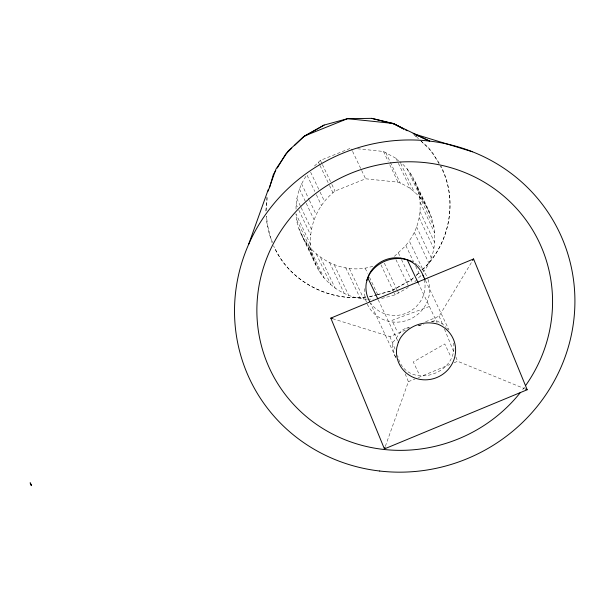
<?xml version="1.0" encoding="UTF-8"?>
<svg xmlns="http://www.w3.org/2000/svg" width="604" height="604" viewBox="0 0 604 604"><rect width="100%" height="100%" fill="white"/><g stroke="black" fill="none" stroke-linecap="round" stroke-linejoin="round"><path stroke-width="0.45" stroke-dasharray="3.02 2.27" d="M266.523 210.736L266.757 197.274M296.028 209.12C295.794 196.912 299.992 184.816 306.915 174.85L314.805 191.46M366.749 299.176C343.276 298.127 321.192 281.879 313.635 259.501C304.96 235.084 314.669 206.636 335.009 191.09L365.601 178.784L398.051 182.189C432.774 195.084 446.152 242.159 423.812 271.558L409.225 240.837C426.711 217.085 422.981 180.49 399.886 161.721M453.634 343.064C458.383 375.967 405.012 390.728 397.719 355.643M265.752 211.007L267.58 195.462M385.367 446.265L408.395 381.69L405.178 373.838M425.609 321.766L439.153 316.149L472.117 261.373M394.389 256.345L405.858 245.571L409.225 240.837M414.812 281.774L421.411 274.941M314.473 166.04L320.414 160.37L351.015 148.063L352.192 150.555M416.315 275.416L419.614 272.215M422.294 269.603C450.146 244.243 458.647 199.003 440.248 165.866M413.453 277.734L409.776 280.951L390.116 291.37L377.576 294.661M416.201 275.326L419.637 272.321M422.37 269.928C450.199 244.076 458.119 199.916 440.95 165.949M413.068 278.58L391.996 290.615L377.591 294.556M381.615 298.512L395.197 294.797L408.176 287.527M332.615 318.678L389.905 336.564L405.367 330.154M408.395 381.69L415.031 378.934M418.353 377.56L449.874 364.499M454.193 362.71L457.643 361.275L524.559 388.682M429.399 306.462L391.936 320.399L397.228 331.536M406.537 328.214L409.24 327.376M418.323 325.699L421.864 324.642M431.596 321.728L436.02 320.407L442.641 324.084L445.994 327.368M431.566 321.66L436.02 320.407M310.531 244.537L295.945 213.816C297.591 250.781 338.625 277.953 373.37 266.054M369.512 296.76L376.692 294.797M369.512 296.768L376.677 294.895M418.466 325.632L423.955 324.257M365.85 297.07C329.029 301.63 289.641 281.683 274.473 247.33M365.843 297.04C328.206 301.675 288.886 280.83 273.567 245.775M367.677 299.161L373.28 299.086M357.5 148.75L383.464 151.468L396.043 158.361L398.602 160.604M413.831 134.715L418.512 138.807M420.512 140.558L428.485 147.527L439.138 162.967M415.476 135.628L418.625 138.709M421.162 141.193L432.238 152.034L439.78 165.066M446.666 328.025L448.009 329.346M395.779 357.387L370.358 303.125M395.786 357.455L394.865 355.816L392.358 346.107L392.411 342.687C396.194 339.169 398.164 334.654 401.6 330.796A10.766 10.359 -25.4 0 1 409.323 327.927M415.167 181.774L429.754 212.495M417.213 187.315L431.8 218.036M410.365 173.491L424.952 204.205M407.156 168.841L421.743 199.562M419.554 196.36L434.14 227.081M420.195 202.363L434.782 233.084M400.671 163.382L414.472 192.442M396.043 158.361L398.013 162.514M398.406 163.344L410.629 189.082M420.037 211.694L434.623 242.415M419.191 217.719L433.778 248.433M385.813 152.676L400.399 183.397M383.464 151.468L388.191 161.434M389.769 164.756L398.051 182.189M416.549 226.825L431.135 257.546M414.306 232.419L428.893 263.14M425.39 280.271L448.961 329.927M405.858 245.571L413.748 262.174M415.718 266.326L420.444 276.292M418.127 282.717L437.092 322.664M450.055 355.092L444.763 343.955L413.295 361.932L418.58 373.068M352.585 151.385L361.26 169.656M361.653 170.487L365.601 178.784M398.346 252.88L401.101 258.693M401.501 259.524L412.932 283.601M395.967 259.667L408.583 286.236M384.348 263.133L397.364 290.532M397.757 291.362L398.542 293.023M381.003 264.907L394.012 292.306M394.404 293.136L395.197 294.797M320.414 160.37L321.992 163.692M322.393 164.522L331.46 183.616M331.853 184.447L335.009 191.09M318.429 162.189L319.607 164.681M320.007 165.511L329.074 184.605M329.467 185.436L333.015 192.91M365.224 268.282L367.587 273.265M369.557 277.417L378.625 296.511M378.195 299.72L398.361 342.196M310.637 172.193L319.705 191.287M320.105 192.117L324.439 201.253M316.375 194.775L321.502 205.571M349.361 268.493L363.948 299.214M345.707 267.708L360.294 298.421M301.539 183.759L309.029 199.531M309.422 200.362L316.126 214.48M299.516 189.143L305.828 202.423M306.22 203.254L314.103 219.864M334.238 264.839L348.825 295.56M329.603 262.589L344.189 293.31M296.806 198.489L300.747 206.794M301.139 207.625L311.392 229.21M296.103 204.416L297.289 206.908M298.867 210.23L310.69 235.137M320.633 257.606L335.22 288.327M316.277 253.967L330.864 284.688M296.723 219.803L311.309 250.524M309.407 247.24L323.993 277.953M305.941 242.446L320.528 273.167M299.048 228.78L313.635 259.501M301.26 234.375L315.847 265.088M439.153 316.149L443.049 325.662M444.476 329.142L454.465 353.521M455.877 356.972L457.643 361.275M389.905 336.564L395.597 350.456M272.51 242.385L268.516 232.321L266.432 216.247L266.356 220.792L271.989 242.566M524.483 387.149A148.863 143.239 -25.4 0 1 522.234 390.154M424.393 279.705A29.77 28.645 -25.4 0 1 406.802 312.947A29.77 28.645 -25.4 0 1 370.637 302.981M428.025 279.335A32.843 31.597 -25.4 0 1 400.527 321.887A32.843 31.597 -25.4 0 1 364.695 287.715M414.925 263.185A32.843 31.597 -25.4 0 1 417.236 264.733M417.976 265.299A32.843 31.597 -25.4 0 1 427.707 278.467"/><path stroke-width="0.91" d="M268.085 191.189L275.96 169.067L288.342 150.849L304.718 135.892L324.159 125.058L347.534 118.671L371.634 118.354L392.955 123.427L429.708 141.102L420.573 137.04M269.512 187.776L273.37 174.473L275.802 170.449M384.423 448.915L330.826 318.119L473.574 258.957L527.171 389.754L384.423 448.915L385.05 447.149M248.569 244.552L268.282 189.513M366.447 280.649L369.791 273.755A32.843 31.597 -25.4 0 1 412.487 261.849M472.6 260.566L473.574 258.957M277.244 168.063L285.767 153.945L291.724 148.146M294.344 145.602L303.087 137.093L324.159 125.058M304.718 135.892L347.534 118.671L392.955 123.427L403.902 129.052M371.634 118.354L394.812 124.137L403.683 129.067M413.166 133.62L472.434 151.763M330.826 318.119L332.615 318.678M525.427 389.036L527.171 389.754M416.42 135.19L418.912 136.3M405.578 129.913L407.247 130.766M422.989 275.228L424.989 279.433M407.255 259.818L418.127 282.717M367.806 277.84L377.794 298.882M31.106 484.536L30.645 483.804M520.512 392.366A148.863 143.239 -25.4 0 1 268.267 365.571A148.863 143.239 -25.4 0 1 420.837 162.227A148.863 143.239 -25.4 0 1 525.578 385.616M423.638 276.979A29.77 28.645 -25.4 0 0 396.934 257.772A29.77 28.645 -25.4 0 0 368.357 275.937L366.235 283.238A29.77 28.645 -25.4 0 0 369.64 301.388M30.2 482.906L31.385 485.639L30.2 482.906M398.361 342.196L396.798 347.594A29.77 28.645 -25.4 0 0 419.168 379.237A29.77 28.645 -25.4 0 0 454.095 359.289A29.77 28.645 -25.4 0 0 437.809 324.174A32.843 31.597 -25.4 0 0 400.346 338.104L398.361 342.196M379.72 471.022A171.37 164.892 -25.4 0 0 563.011 240.452A171.37 164.892 -25.4 0 0 271.415 206.711A171.37 164.892 -25.4 0 0 379.72 471.022"/></g></svg>
